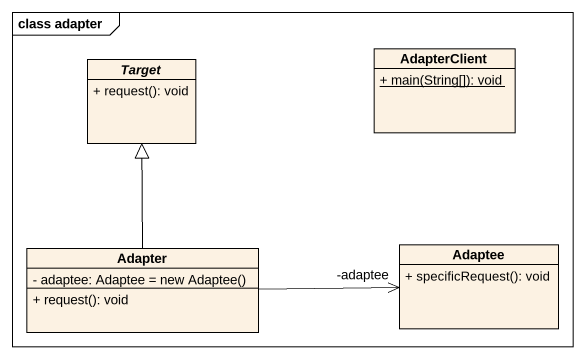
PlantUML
@startuml
mainframe class adapter
hide circle
hide empty members
skinparam classAttributeIconSize 0
abstract class Target {
  + request(): void
}
class AdapterClient {
  {static} + main(String[]): void
}
class Adapter {
  {field} - adaptee: Adaptee = new Adaptee()
  + request(): void
}
class Adaptee {
  + specificRequest(): void
}
Adapter -up-|> Target
Adapter -right-> "-adaptee" Adaptee
@enduml
